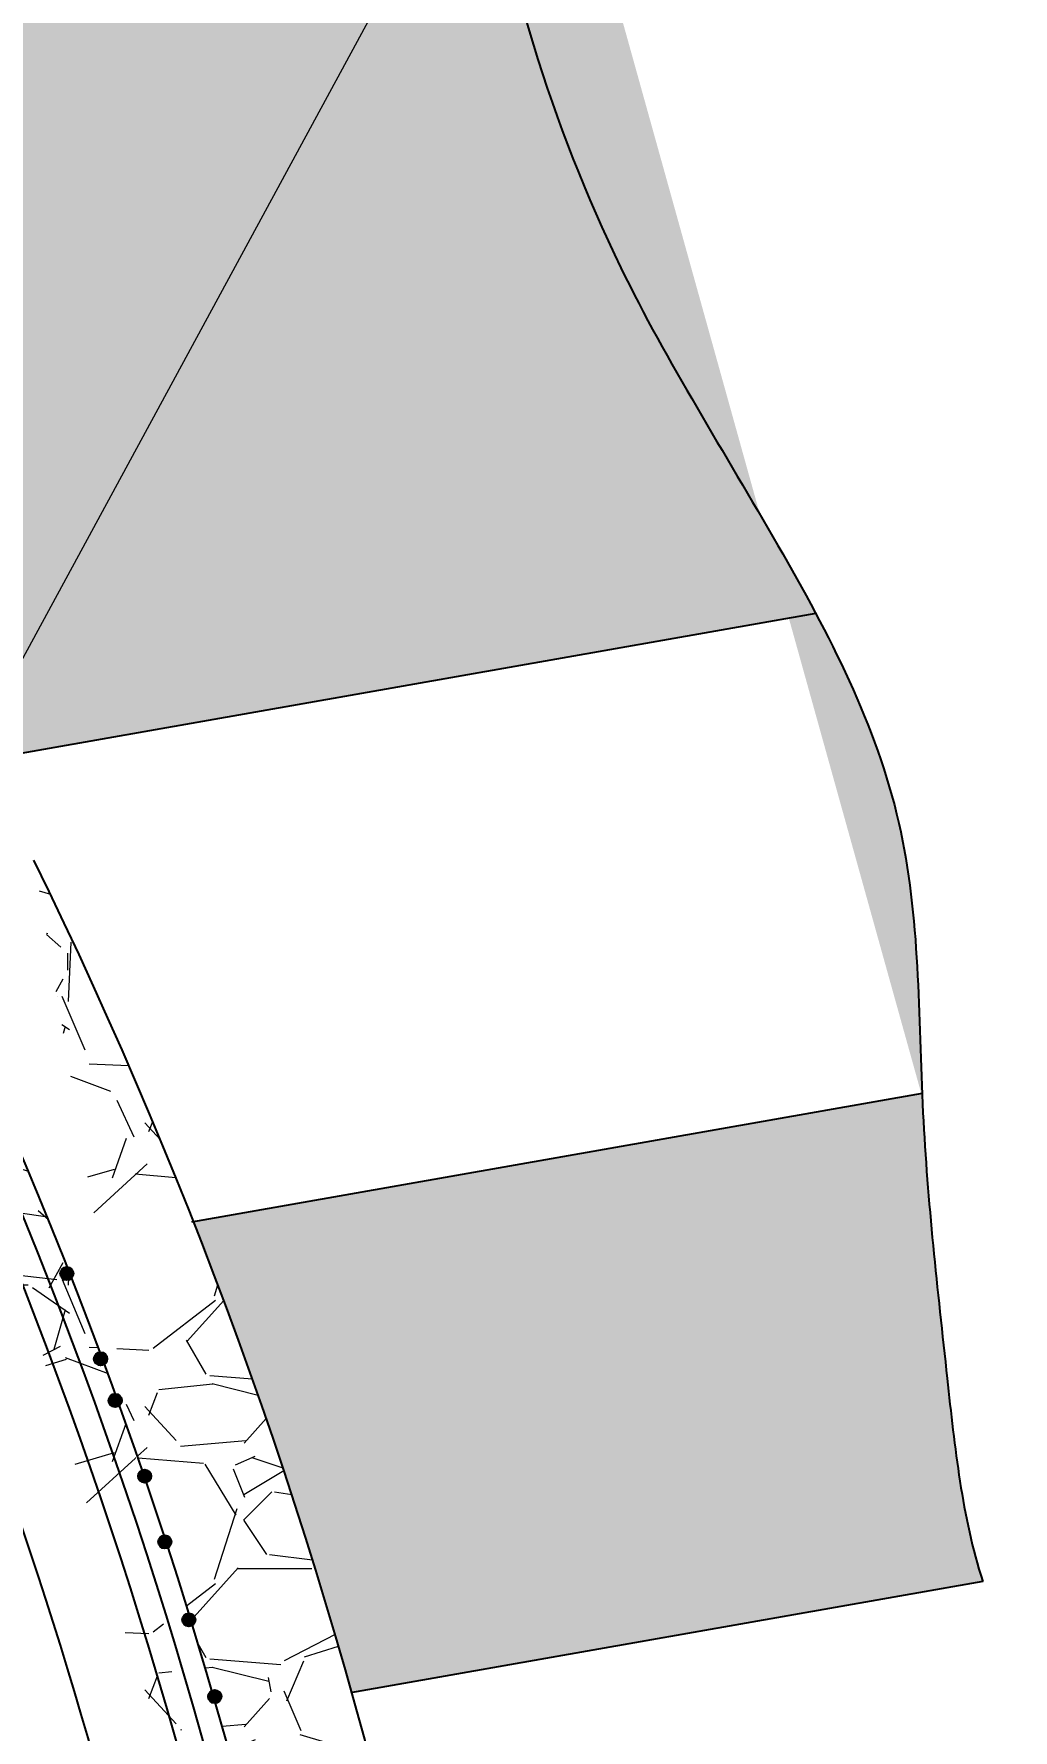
# Model space of a CAD drawing. Header units: millimetres. Extents: x -46762 to 161452, y -66984 to 31524.
# Drawn here: x -36343 to -35247, y -10882 to -8982 of the extents above; entities that cross this region are included whole.
import ezdxf

# ---------------------------------------------------------------- set-up
doc = ezdxf.new("R2010")
doc.units = ezdxf.units.MM
doc.header["$LTSCALE"] = 0.5
doc.styles.get("Standard").update_dxf_attribs({"font": 'TIMES.TTF'})
doc.dimstyles.new('ISO-25', dxfattribs={"dimscale": 50, "dimtxt": 2.5, "dimasz": 2.5, "dimexe": 1.25, "dimexo": 0.625, "dimtad": 1, "dimdec": 0, "dimtxsty": 'Standard', "dimcen": 2.5, "dimadec": 0, "dimazin": 0, "dimtfac": 1, "dimtdec": 0, "dimtmove": 0, "dimatfit": 3, "dimfxl": 1, "dimarcsym": 0})

# ---------------------------------------------------------------- blocks, each defined once
blk = doc.blocks.new('*D9')
at = {"color": 0, "lineweight": -2}
for p, q in [((-38631.44659062807, -8216.323658500613), (-34026.09452414906, -8216.323658500614)), ((-34088.59452414906, -8341.323658500614), (-34088.59452414906, -12186.3236585006)), ((-38631.44659062807, -12311.32365850059), (-34026.09452414906, -12311.3236585006))]:
    blk.add_line(p, q, dxfattribs=at)
at = {"color": 0}
for points in [[(-34109.42785748239, -8341.323658500614), (-34067.76119081572, -8341.323658500614), (-34088.59452414906, -8216.323658500614)], [(-34109.42785748239, -12186.3236585006), (-34067.76119081572, -12186.3236585006), (-34088.59452414906, -12311.3236585006)]]:
    blk.add_solid(points, dxfattribs=at)
at = {"layer": 'Defpoints', "color": 0}
for p in [(-38662.69659062807, -8216.323658500613), (-38662.69659062807, -12311.32365850059), (-34088.59452414906, -12311.3236585006)]:
    blk.add_point(p, dxfattribs=at)
at = {"color": 0, "lineweight": 15, "insert": (-34183.60624008273, -10388.36191940938), "char_height": 125, "attachment_point": 5, "rotation": 90}
blk.add_mtext('4095', dxfattribs=at)

msp = doc.modelspace()

# ---------------------------------------------------------------- hatches: boundary and pattern name
h = msp.add_hatch(color=253)
edge = h.paths.add_edge_path()
edge.add_arc((-41205.17958218213, -12287.7963258753), 5413.740701549355, 30.17566158164368, 34.008901020874305, ccw=False)
edge.add_arc((-41242.69659062812, -12311.32365850054), 5458.000000000042, 27.648046055653083, 30.191209312457715, ccw=False)
edge.add_line((-36407.91960158185, -9778.598749200453), (-35880.02221128013, -8804.747134701158))
edge.add_line((-35880.02221128013, -8804.747134701158), (-35833.0441008345, -8804.747134701158))
edge.add_spline(control_points=[(-35833.0441008345, -8804.747134701161), (-35838.37781138256, -8780.086804731565), (-35863.23193997787, -8656.325490774834), (-35882.55947289227, -8510.215314167848), (-35853.3638850772, -8396.351715753945), (-35848.00560246455, -8378.253479506444)], knot_values=[1.690036786645603, 1.690036786645603, 1.690036786645603, 1.690036786645603, 3.182422762867869, 9.137160286487894, 10.27025498001905, 10.27025498001905, 10.27025498001905, 10.27025498001905], degree=3, periodic=0)
edge.add_line((-35848.00560246455, -8378.253479506442), (-37217.08099725694, -8619.621069120149))
edge.add_arc((-41235.12869425641, -12304.4009140601), 5451.817110013732, 37.3619186027081, 42.52260582488822, ccw=False)
edge.add_arc((-40478.21683398283, -11739.67049861432), 4507.516647571014, 34.89481910706712, 37.495033162738025, ccw=False)
edge.add_arc((-37316.23049035122, -9576.09340255735), 677.1924677259152, 27.846509136852774, 37.79888856231082, ccw=False)
h.paths.add_polyline_path([(-36199.39518966171, -8564.62532894888), (-34313.89591064224, -8564.62532894888), (-34313.89591064224, -8969.020306117829), (-36199.39518966171, -8969.020306117829)], flags=9)
h = msp.add_hatch(color=253)
edge = h.paths.add_edge_path()
edge.add_spline(control_points=[(-35280.5806016196, -10715.22501085473), (-35303.88834058846, -10642.6293511462), (-35322.46238233625, -10464.10062155783), (-35354.83521782646, -10183.3424347703), (-35348.17902395729, -9855.404671869803), (-35509.0299883243, -9545.94079265752), (-35730.35128683984, -9198.981586187534), (-35842.32061418678, -8814.408652136071), (-35882.55947289227, -8510.215314167848), (-35853.3638850772, -8396.351715753945), (-35848.00560246455, -8378.253479506444)], knot_values=[1.690036786645607, 1.690036786645607, 1.690036786645607, 1.690036786645607, 6.304684637487348, 12.27783810333982, 18.78973247183401, 25.57189530657226, 32.71681794429389, 43.49252729111305, 49.44726481473307, 50.58035950826422, 50.58035950826422, 50.58035950826422, 50.58035950826422], degree=3, periodic=0)
edge.add_line((-35349.33869343446, -10168.86428104657), (-36163.99140180716, -10312.5095334399))
edge.add_arc((-41238.51140821342, -12310.84459170533), 5453.814839221254, 15.648513656443015, 21.49441349850929, ccw=False)
edge.add_line((-35986.84482864264, -10839.75844958811), (-35280.5806016196, -10715.22501085474))
h = msp.add_hatch(color=253)
edge = h.paths.add_edge_path()
edge.add_arc((-41242.6965906273, -12311.32365850211), 5458.000000000041, 27.44813674879839, 27.648046055671728, ccw=False)
edge.add_line((-36399.11217921088, -9795.48303368417), (-35467.5033074698, -9631.215254128843))
edge.add_spline(control_points=[(-35467.50330746979, -9631.215254128845), (-35481.09127812526, -9605.562938215302), (-35554.37483042083, -9474.854952583184), (-35716.9804595889, -9219.942657914242), (-35799.86598165376, -8958.145666435477), (-35833.0441008345, -8804.747134701161)], knot_values=[10.27025498001905, 10.27025498001905, 10.27025498001905, 10.27025498001905, 11.99124955875854, 19.13617219648018, 28.41949556707706, 28.41949556707706, 28.41949556707706, 28.41949556707706], degree=3, periodic=0)
edge.add_line((-35833.0441008345, -8804.74713470116), (-35880.02221128012, -8804.747134701158))
edge.add_line((-35880.02221128012, -8804.747134701158), (-36407.91960158185, -9778.598749200453))
at = {"lineweight": 9}
h = msp.add_hatch(dxfattribs=at)
h.set_pattern_fill('GRAVEL', color=256, scale=12.5, style=0)
h.set_pattern_definition([(228.0128, (-97673.25584044286, -17195.62959779655), (-2540.002158237001, -2857.503511189072), [42.715125, -4228.8125]), (184.9697, (-97701.83084044285, -17227.37959779655), (3810.006163272391, 317.4977594234323), [73.300625, -7256.75]), (132.5104, (-97774.85584044286, -17233.72959779655), (3174.997689791462, -3492.503411557551), [51.68525, -5116.8375]), (267.2737, (-97898.68084044284, -17313.10459779655), (317.4986213535216, 6349.997956670803), [66.750625, -6608.3]), (292.8337, (-97901.85584044286, -17379.77959779655), (-1587.504506937738, 3810.002166256389), [65.45425000000002, -6479.975000000001]), (357.2737, (-97876.45584044285, -17440.10459779655), (-6349.997956670803, 317.4986213535219), [66.750625, -6608.3]), (37.6942, (-97809.78084044284, -17443.27959779655), (-4127.502607654991, -3174.997169623111), [88.27424999999998, -8739.1375]), (72.2553, (-97739.93084044284, -17389.30459779655), (2222.504445683399, 6985.002025754549), [83.34000000000002, -8250.6625]), (121.4296, (-97714.53084044285, -17309.92959779654), (-2540.00065440806, 4127.495144996587), [66.976625, -6630.687500000001]), (175.2364, (-97749.45584044285, -17252.77959779655), (3492.497256631807, -317.4970203401444), [76.4641249999998, -3746.737499999988]), (222.3974, (-97825.65584044284, -17246.42959779654), (-3810.000114654964, -3492.495456329621), [98.88475000000001, -9789.600000000002]), (138.8141, (-97584.35584044285, -17316.27959779655), (-2222.498584278092, 1904.997069640501), [33.750625, -3341.325]), (171.4692, (-97609.75584044286, -17294.05459779654), (4127.493699448925, -635.0016000057124), [64.21024999999979, -6356.824999999987]), (225, (-97673.25584044286, -17284.52959779655), (-6.661338147750939e-14, -317.4997835875247), [44.901125, -404.11125]), (203.1986, (-97695.48084044283, -17246.42959779654), (1587.505353198854, 635.0027842882831), [24.180125, -2393.825]), (291.8014, (-97717.70584044285, -17255.95459779655), (-317.5002227368137, 952.5006135914831), [34.19575, -1675.6]), (30.9638, (-97705.00584044284, -17287.70459779655), (952.4989943510283, 635.0004948325691), [55.53999999999981, -1795.787499999994]), (161.5651, (-97657.38084044284, -17259.12959779655), (635.0002897726226, -317.4995278081346), [40.160875, -963.8625]), (16.38950000000001, (-97901.85584044286, -17255.95459779655), (3175.001751746169, 952.4980187459755), [56.261, -5569.849999999999]), (70.3462, (-97847.88084044284, -17240.07959779655), (-1269.996461084563, -3492.495061068125), [47.19987500000001, -4672.775]), (293.1986, (-97657.38084044284, -17195.62959779655), (-635.002784288283, 1587.505353198854), [48.36, -2369.65]), (343.6105, (-97638.33084044285, -17240.07959779655), (-3175.001751746168, 952.4980187459764), [56.26099999999982, -5569.849999999988]), (339.444, (-97901.85584044286, -17452.80459779655), (-1587.501970531989, 634.9992295062673), [54.25437499999999, -2658.4625]), (294.7751, (-97851.05584044286, -17471.85459779655), (-1587.496300453355, 3492.498378269584), [45.4589999999999, -4500.449999999988]), (66.80140000000002, (-97654.20584044284, -17513.12959779655), (635.0027842882835, 1587.505353198854), [48.36, -2369.65]), (17.35400000000001, (-97635.15584044284, -17468.67959779655), (-4127.500222732495, -1269.998084450704), [53.22287499999998, -5269.049999999998]), (69.444, (-97809.78084044284, -17513.12959779655), (-634.9992295062681, -1587.501970531988), [27.12725, -2685.6]), (101.3098999999999, (-97673.25584044286, -17513.12959779655), (-317.4984328609186, 1269.995932612828), [16.18937499999996, -1602.749999999995]), (165.9638, (-97676.43084044284, -17497.25459779655), (952.5006693371466, -317.4994505154552), [65.45424999999999, -1243.63125]), (186.0090000000001, (-97739.93084044284, -17481.37959779655), (3174.995318053494, 317.4992585684823), [60.65837500000001, -6005.175000000001]), (303.6901, (-97705.00584044284, -17316.27959779655), (-317.5001089134041, 634.9993874039799), [45.79050000000001, -1098.9725]), (353.1572, (-97679.60584044285, -17354.37959779655), (5397.502232080428, -635.0028439568549), [79.94462499999997, -7914.499999999998]), (60.94540000000001, (-97600.23084044285, -17363.90459779655), (-1269.997045728636, -2222.494701354266), [32.6885, -3236.175]), (90, (-97584.35584044285, -17335.32959779655), (-317.5, 317.5), [19.05, -298.45]), (120.2564, (-97746.28084044287, -17471.85459779655), (1269.997308354514, -2222.498879059695), [44.108375, -4366.7375]), (48.01279999999999, (-97768.50584044284, -17433.75459779655), (2540.002158237001, 2857.503511189072), [85.430375, -4186.1]), (0, (-97711.35584044285, -17370.25459779655), (317.5, 317.5), [82.55, -234.95]), (325.3048, (-97628.80584044284, -17370.25459779655), (-3174.994498869211, 2222.500211310596), [50.20124999999999, -4969.9125]), (254.0546, (-97587.53084044285, -17398.82959779655), (-317.5008099626843, -1270.003025400453), [46.22862500000001, -2265.212500000001]), (207.646, (-97600.23084044285, -17443.27959779655), (-6032.49788112784, -3175.001996840424), [75.268125, -7451.5625]), (175.4261, (-97666.90584044284, -17478.20459779655), (-4127.500950593439, 317.4984639024328), [79.6286249999998, -7883.224999999977]), (175.4261, (-97666.90584044284, -17478.20459779655), (-4127.500950593439, 317.4984639024328), [79.6286249999998, -7883.224999999977])])
edge = h.paths.add_edge_path()
edge.add_arc((-41238.51140821341, -12310.84459170534), 5453.814839221249, 359.9948247617324, 386.1450450137286)
edge.add_arc((-41238.51140821341, -12310.84459170534), 5303.814839221249, 359.9948247617324, 386.1450450137286)
h = msp.add_hatch(color=256)
h.paths.add_polyline_path([(-36305.90247304556, -10363.0799885308, 0.0001468720347857163), (-36305.90875595501, -10366.1983691767, -0.4075683121169166), (-36301.18610681097, -10371.02965839553, -0.2818111886752684), (-36303.82124171537, -10375.33370850821), (-36300.20806039893, -10375.33370850821, 0.1768496511547933), (-36298.45488534408, -10370.5320504531, 0.4140376673082951)])
h.paths.add_polyline_path([(-36305.90875595501, -10366.1983691767, -0.0001468720347857169), (-36305.90247304556, -10363.0799885308, 0.4143894793180001), (-36313.35901187664, -10370.5320504531, 0.1768496511547933), (-36311.60583682178, -10375.33370850821), (-36308.21604950634, -10375.33370850821, -0.2818111886752684), (-36310.85118441074, -10371.02965839553, -0.4208901854230835)])
h.paths.add_polyline_path([(-36300.20806039893, -10375.33370850821), (-36303.82124171537, -10375.33370850821, -0.2405059389793157), (-36308.21604950634, -10375.33370850821), (-36311.60583682178, -10375.33370850821, 0.4650740833706085)])
h = msp.add_hatch(color=256)
edge = h.paths.add_edge_path()
edge.add_arc((-36306.01864561086, -10371.02965839553), 4.832538799884284, 0, 360)
edge = h.paths.add_edge_path(flags=16)
edge.add_arc((-36306.01864561086, -10371.02965839553), 2.588054287070918, 0, 360)
h = msp.add_hatch(color=256)
h.paths.add_polyline_path([(-36310.72619570547, -10369.93768616182, -0.00032442072729859), (-36308.47469850408, -10370.2136748304, -0.8203955301075307), (-36303.43741177382, -10370.84189026364, -0.0003244207272990215), (-36301.18709407936, -10371.12733669824, 0.005053543832042459), (-36301.18610681097, -10371.02965839553, 0.89206796145849)])
h.paths.add_polyline_path([(-36301.18709407936, -10371.12733669824, 0.0003244207272989703), (-36303.43741177382, -10370.84189026364, -0.01815590774407738), (-36303.43059132379, -10371.02965839553, -1), (-36308.60669989794, -10371.02965839553, -0.0803624715725062), (-36308.47469850408, -10370.2136748304, 0.0003244207272985405), (-36310.72619570547, -10369.93768616182, 0.05704448293656798), (-36310.85118441074, -10371.02965839553, 0.989943732125018)])
h = msp.add_hatch(color=256)
edge = h.paths.add_edge_path()
edge.add_arc((-36305.90694861035, -10370.5320504531), 4.832538799884284, 0, 360)
edge = h.paths.add_edge_path(flags=16)
edge.add_arc((-36305.90694861035, -10370.5320504531), 2.588054287070918, 0, 360)
h = msp.add_hatch(color=256)
h.paths.add_polyline_path([(-36310.61449870496, -10369.44007821939, -0.00032442072729859), (-36308.36300150357, -10369.71606688797, -0.8203955301075307), (-36303.32571477332, -10370.34428232121, -0.0003244207272990215), (-36301.07539707885, -10370.62972875581, 0.005053543832042459), (-36301.07440981048, -10370.5320504531, 0.89206796145849)])
h.paths.add_polyline_path([(-36301.07539707885, -10370.62972875581, 0.0003244207272989703), (-36303.32571477332, -10370.34428232121, -0.01815590774407738), (-36303.3188943233, -10370.5320504531, -1), (-36308.49500289743, -10370.5320504531, -0.0803624715725062), (-36308.36300150357, -10369.71606688797, 0.0003244207272985405), (-36310.61449870496, -10369.44007821939, 0.05704448293656798), (-36310.73948741025, -10370.5320504531, 0.989943732125018)])
for points in [[(-36308.60669989789, -10371.02965839553, 0.4142135623730951), (-36306.01864561086, -10373.6177126826), (-36306.01864561086, -10371.02965839553), (-36303.43059132375, -10371.02965839553, 1)], [(-36308.49500289738, -10370.5320504531, 0.4142135623730951), (-36305.90694861035, -10373.12010474017), (-36305.90694861035, -10370.5320504531), (-36303.31889432324, -10370.5320504531, 1)], [(-36308.49500289747, -10370.5320504531, 0.4142135623730951), (-36305.90694861035, -10373.12010474017), (-36305.90694861035, -10370.5320504531), (-36303.31889432334, -10370.5320504531, 1)], [(-36306.49327948774, -10368.26644218104, 0.4142135623730951), (-36303.90522520072, -10370.85449646812), (-36303.90522520072, -10368.26644218104), (-36301.31717091361, -10368.26644218104, 1)], [(-36303.43059132375, -10371.02965839553), (-36306.01864561086, -10371.02965839553), (-36306.01864561086, -10373.6177126826, 0.4142135623730951)], [(-36303.31889432324, -10370.5320504531), (-36305.90694861035, -10370.5320504531), (-36305.90694861035, -10373.12010474017, 0.4142135623730951)], [(-36303.31889432334, -10370.5320504531), (-36305.90694861035, -10370.5320504531), (-36305.90694861035, -10373.12010474017, 0.4142135623730951)], [(-36301.31717091361, -10368.26644218104), (-36303.90522520072, -10368.26644218104), (-36303.90522520072, -10370.85449646812, 0.4142135623730951)], [(-36270.76250589508, -10466.40840898159, 0.4142135623730951), (-36268.17445160805, -10468.99646326867), (-36268.17445160805, -10466.40840898159), (-36265.58639732093, -10466.40840898159, 1)], [(-36270.65080889467, -10465.91080103916, 0.4142135623730951), (-36268.06275460756, -10468.49885532624), (-36268.06275460756, -10465.91080103916), (-36265.47470032053, -10465.91080103916, 1)], [(-36270.65080889458, -10468.49885532624, 0.4142135623730951), (-36268.06275460756, -10471.08690961331), (-36268.06275460756, -10468.49885532624), (-36265.47470032044, -10468.49885532624, 1)], [(-36268.62772706525, -10466.25635970005, 0.4142135623730951), (-36266.03967277822, -10468.84441398712), (-36266.03967277822, -10466.25635970005), (-36263.4516184911, -10466.25635970005, 1)], [(-36265.58639732093, -10466.40840898159), (-36268.17445160805, -10466.40840898159), (-36268.17445160805, -10468.99646326867, 0.4142135623730951)], [(-36265.47470032053, -10465.91080103916), (-36268.06275460756, -10465.91080103916), (-36268.06275460756, -10468.49885532624, 0.4142135623730951)], [(-36263.4516184911, -10466.25635970005), (-36266.03967277822, -10466.25635970005), (-36266.03967277822, -10468.84441398712, 0.4142135623730951)], [(-36265.47470032044, -10468.49885532624), (-36268.06275460756, -10468.49885532624), (-36268.06275460756, -10471.08690961331, 0.4142135623730951)], [(-36254.39064001919, -10513.05443240291, 0.4142135623730951), (-36251.80258573218, -10515.64248668998), (-36251.80258573218, -10513.05443240291), (-36249.21453144506, -10513.05443240291, 1)], [(-36254.2789430187, -10512.55682446048, 0.4142135623730951), (-36251.69088873167, -10515.14487874755), (-36251.69088873167, -10512.55682446048), (-36249.10283444455, -10512.55682446048, 1)], [(-36254.27894301878, -10512.55682446048, 0.4142135623730951), (-36251.69088873167, -10515.14487874755), (-36251.69088873167, -10512.55682446048), (-36249.10283444465, -10512.55682446048, 1)], [(-36252.24650378339, -10510.32463464916, 0.4142135623730951), (-36249.65844949627, -10512.91268893623), (-36249.65844949627, -10510.32463464916), (-36247.07039520924, -10510.32463464916, 1)], [(-36249.21453144506, -10513.05443240291), (-36251.80258573218, -10513.05443240291), (-36251.80258573218, -10515.64248668998, 0.4142135623730951)], [(-36249.10283444455, -10512.55682446048), (-36251.69088873167, -10512.55682446048), (-36251.69088873167, -10515.14487874755, 0.4142135623730951)], [(-36249.10283444465, -10512.55682446048), (-36251.69088873167, -10512.55682446048), (-36251.69088873167, -10515.14487874755, 0.4142135623730951)], [(-36247.07039520924, -10510.32463464916), (-36249.65844949627, -10510.32463464916), (-36249.65844949627, -10512.91268893623, 0.4142135623730951)], [(-36221.45914226481, -10597.94159091293, 0.4142135623730951), (-36218.87108797778, -10600.52964519999), (-36218.87108797778, -10597.94159091293), (-36216.28303369066, -10597.94159091293, 1)], [(-36221.3474452643, -10597.4439829705, 0.4142135623730951), (-36218.75939097727, -10600.03203725757), (-36218.75939097727, -10597.4439829705), (-36216.17133669015, -10597.4439829705, 1)], [(-36221.34744526439, -10597.4439829705, 0.4142135623730951), (-36218.75939097727, -10600.03203725757), (-36218.75939097727, -10597.4439829705), (-36216.17133669025, -10597.4439829705, 1)], [(-36221.2357482638, -10596.94637502807, 0.4142135623730951), (-36218.64769397677, -10599.53442931514), (-36218.64769397677, -10596.94637502807), (-36216.05963968966, -10596.94637502807, 1)], [(-36216.28303369066, -10597.94159091293), (-36218.87108797778, -10597.94159091293), (-36218.87108797778, -10600.52964519999, 0.4142135623730951)], [(-36216.17133669015, -10597.4439829705), (-36218.75939097727, -10597.4439829705), (-36218.75939097727, -10600.03203725757, 0.4142135623730951)], [(-36216.17133669025, -10597.4439829705), (-36218.75939097727, -10597.4439829705), (-36218.75939097727, -10600.03203725757, 0.4142135623730951)], [(-36216.05963968966, -10596.94637502807), (-36218.64769397677, -10596.94637502807), (-36218.64769397677, -10599.53442931514, 0.4142135623730951)], [(-36198.85077828722, -10671.55399686728, 0.4142135623730951), (-36196.26272400019, -10674.14205115435), (-36196.26272400019, -10671.55399686728), (-36193.67466971307, -10671.55399686728, 1)], [(-36198.73908128671, -10671.05638892485, 0.4142135623730951), (-36196.15102699969, -10673.64444321192), (-36196.15102699969, -10671.05638892485), (-36193.56297271258, -10671.05638892485, 1)], [(-36198.73908128681, -10671.05638892485, 0.4142135623730951), (-36196.15102699969, -10673.64444321192), (-36196.15102699969, -10671.05638892485), (-36193.56297271267, -10671.05638892485, 1)], [(-36196.67411130002, -10668.8609147821, 0.4142135623730951), (-36194.08605701299, -10671.44896906916), (-36194.08605701299, -10668.8609147821), (-36191.49800272587, -10668.8609147821, 1)], [(-36193.67466971307, -10671.55399686728), (-36196.26272400019, -10671.55399686728), (-36196.26272400019, -10674.14205115435, 0.4142135623730951)], [(-36193.56297271258, -10671.05638892485), (-36196.15102699969, -10671.05638892485), (-36196.15102699969, -10673.64444321192, 0.4142135623730951)], [(-36193.56297271267, -10671.05638892485), (-36196.15102699969, -10671.05638892485), (-36196.15102699969, -10673.64444321192, 0.4142135623730951)], [(-36191.49800272587, -10668.8609147821), (-36194.08605701299, -10668.8609147821), (-36194.08605701299, -10671.44896906916, 0.4142135623730951)], [(-36172.02210978963, -10758.85819070248, 0.4142135623730951), (-36169.4340555026, -10761.44624498955), (-36169.4340555026, -10758.85819070248), (-36166.84600121548, -10758.85819070248, 1)], [(-36171.91041278913, -10758.36058276005, 0.4142135623730951), (-36169.3223585021, -10760.94863704712), (-36169.3223585021, -10758.36058276005), (-36166.73430421499, -10758.36058276005, 1)], [(-36171.91041278922, -10758.36058276005, 0.4142135623730951), (-36169.3223585021, -10760.94863704712), (-36169.3223585021, -10758.36058276005), (-36166.73430421508, -10758.36058276005, 1)], [(-36169.82765993077, -10756.18578556244, 0.4142135623730951), (-36167.23960564366, -10758.77383984951), (-36167.23960564366, -10756.18578556244), (-36164.65155135663, -10756.18578556244, 1)], [(-36166.84600121548, -10758.85819070248), (-36169.4340555026, -10758.85819070248), (-36169.4340555026, -10761.44624498955, 0.4142135623730951)], [(-36166.73430421499, -10758.36058276005), (-36169.3223585021, -10758.36058276005), (-36169.3223585021, -10760.94863704712, 0.4142135623730951)], [(-36166.73430421508, -10758.36058276005), (-36169.3223585021, -10758.36058276005), (-36169.3223585021, -10760.94863704712, 0.4142135623730951)], [(-36164.65155135663, -10756.18578556244), (-36167.23960564366, -10756.18578556244), (-36167.23960564366, -10758.77383984951, 0.4142135623730951)], [(-36144.15997844235, -10844.87668474033, 0.4142135623730951), (-36141.57192415532, -10847.4647390274), (-36141.57192415532, -10844.87668474033), (-36138.9838698682, -10844.87668474033, 1)], [(-36143.61583993111, -10841.82740682642, 0.4142135623730951), (-36141.02778564408, -10844.41546111349), (-36141.02778564408, -10841.82740682642), (-36138.43973135696, -10841.82740682642, 1)], [(-36143.03319830401, -10844.81818922385, 0.4142135623730951), (-36140.44514401698, -10847.40624351092), (-36140.44514401698, -10844.81818922385), (-36137.85708972986, -10844.81818922385, 1)], [(-36142.9215013036, -10844.32058128142, 0.4142135623730951), (-36140.33344701648, -10846.90863556849), (-36140.33344701648, -10844.32058128142), (-36137.74539272946, -10844.32058128142, 1)], [(-36138.9838698682, -10844.87668474033), (-36141.57192415532, -10844.87668474033), (-36141.57192415532, -10847.4647390274, 0.4142135623730951)], [(-36138.43973135696, -10841.82740682642), (-36141.02778564408, -10841.82740682642), (-36141.02778564408, -10844.41546111349, 0.4142135623730951)], [(-36137.85708972986, -10844.81818922385), (-36140.44514401698, -10844.81818922385), (-36140.44514401698, -10847.40624351092, 0.4142135623730951)], [(-36137.74539272946, -10844.32058128142), (-36140.33344701648, -10844.32058128142), (-36140.33344701648, -10846.90863556849, 0.4142135623730951)]]:
    msp.add_hatch(color=256).paths.add_polyline_path(points)
h = msp.add_hatch(color=256)
h.paths.add_polyline_path([(-36268.05827904274, -10458.45873911686, 0.0001468720347857163), (-36268.06456195221, -10461.57711976277, -0.4075683121169166), (-36263.34191280817, -10466.40840898159, -0.2818111886752684), (-36265.97704771257, -10470.71245909427), (-36262.36386639613, -10470.71245909427, 0.1768496511547933), (-36260.61069134128, -10465.91080103916, 0.4140376673082951)])
h.paths.add_polyline_path([(-36268.06456195221, -10461.57711976277, -0.0001468720347857169), (-36268.05827904274, -10458.45873911686, 0.4143894793180001), (-36275.51481787383, -10465.91080103916, 0.1768496511547933), (-36273.76164281898, -10470.71245909427), (-36270.37185550354, -10470.71245909427, -0.2818111886752684), (-36273.00699040794, -10466.40840898159, -0.4208901854230835)])
h.paths.add_polyline_path([(-36262.36386639613, -10470.71245909427), (-36265.97704771257, -10470.71245909427, -0.2405059389793157), (-36270.37185550354, -10470.71245909427), (-36273.76164281898, -10470.71245909427, 0.4650740833706085)])
h = msp.add_hatch(color=256)
edge = h.paths.add_edge_path()
edge.add_arc((-36268.17445160805, -10466.4084089816), 4.832538799884284, 0, 360)
edge = h.paths.add_edge_path(flags=16)
edge.add_arc((-36268.17445160805, -10466.4084089816), 2.588054287070918, 0, 360)
h = msp.add_hatch(color=256)
h.paths.add_polyline_path([(-36272.88200170266, -10465.31643674788, -0.00032442072729859), (-36270.63050450127, -10465.59242541647, -0.8203955301075307), (-36265.59321777102, -10466.22064084971, -0.0003244207272990215), (-36263.34290007655, -10466.5060872843, 0.005053543832042459), (-36263.34191280817, -10466.40840898159, 0.89206796145849)])
h.paths.add_polyline_path([(-36263.34290007655, -10466.5060872843, 0.0003244207272989703), (-36265.59321777102, -10466.22064084971, -0.01815590774407738), (-36265.58639732099, -10466.40840898159, -1), (-36270.76250589512, -10466.40840898159, -0.0803624715725062), (-36270.63050450127, -10465.59242541646, 0.0003244207272985405), (-36272.88200170266, -10465.31643674788, 0.05704448293656798), (-36273.00699040794, -10466.40840898159, 0.989943732125018)])
h = msp.add_hatch(color=256)
edge = h.paths.add_edge_path()
edge.add_arc((-36268.06275460756, -10468.49885532624), 4.832538799884284, 0, 360)
edge = h.paths.add_edge_path(flags=16)
edge.add_arc((-36268.06275460756, -10468.49885532624), 2.588054287070918, 0, 360)
h = msp.add_hatch(color=256)
h.paths.add_polyline_path([(-36272.77030470216, -10467.40688309252, -0.00032442072729859), (-36270.51880750078, -10467.6828717611, -0.8203955301075307), (-36265.48152077053, -10468.31108719434, -0.0003244207272990215), (-36263.23120307605, -10468.59653362895, 0.005053543832042459), (-36263.23021580768, -10468.49885532624, 0.89206796145849)])
h.paths.add_polyline_path([(-36263.23120307605, -10468.59653362895, 0.0003244207272989703), (-36265.48152077053, -10468.31108719435, -0.01815590774407738), (-36265.47470032048, -10468.49885532624, -1), (-36270.65080889463, -10468.49885532624, -0.0803624715725062), (-36270.51880750078, -10467.6828717611, 0.0003244207272985405), (-36272.77030470216, -10467.40688309252, 0.05704448293656798), (-36272.89529340743, -10468.49885532624, 0.989943732125018)])
h = msp.add_hatch(color=256)
h.paths.add_polyline_path([(-36251.68641316686, -10505.10476253818, 0.0001468720347857163), (-36251.69269607632, -10508.22314318408, -0.4075683121169166), (-36246.97004693229, -10513.05443240291, -0.2818111886752684), (-36249.60518183668, -10517.35848251559), (-36245.99200052024, -10517.35848251559, 0.1768496511547933), (-36244.23882546539, -10512.55682446048, 0.4140376673082951)])
h.paths.add_polyline_path([(-36251.69269607632, -10508.22314318408, -0.0001468720347857169), (-36251.68641316686, -10505.10476253818, 0.4143894793180001), (-36259.14295199794, -10512.55682446048, 0.1768496511547933), (-36257.38977694309, -10517.35848251559), (-36253.99998962766, -10517.35848251559, -0.2818111886752684), (-36256.63512453205, -10513.05443240291, -0.4208901854230835)])
h.paths.add_polyline_path([(-36245.99200052024, -10517.35848251559), (-36249.60518183668, -10517.35848251559, -0.2405059389793157), (-36253.99998962766, -10517.35848251559), (-36257.38977694309, -10517.35848251559, 0.4650740833706085)])
h = msp.add_hatch(color=256)
edge = h.paths.add_edge_path()
edge.add_arc((-36251.80258573217, -10513.05443240291), 4.832538799884284, 0, 360)
edge = h.paths.add_edge_path(flags=16)
edge.add_arc((-36251.80258573217, -10513.05443240291), 2.588054287070918, 0, 360)
h = msp.add_hatch(color=256)
h.paths.add_polyline_path([(-36256.51013582677, -10511.9624601692, -0.00032442072729859), (-36254.25863862538, -10512.23844883778, -0.8203955301075307), (-36249.22135189513, -10512.86666427102, -0.0003244207272990215), (-36246.97103420067, -10513.15211070562, 0.005053543832042459), (-36246.97004693229, -10513.05443240291, 0.89206796145849)])
h.paths.add_polyline_path([(-36246.97103420067, -10513.15211070562, 0.0003244207272989703), (-36249.22135189513, -10512.86666427102, -0.01815590774407738), (-36249.2145314451, -10513.05443240291, -1), (-36254.39064001924, -10513.05443240291, -0.0803624715725062), (-36254.25863862538, -10512.23844883778, 0.0003244207272985405), (-36256.51013582677, -10511.9624601692, 0.05704448293656798), (-36256.63512453205, -10513.05443240291, 0.989943732125018)])
h = msp.add_hatch(color=256)
edge = h.paths.add_edge_path()
edge.add_arc((-36251.69088873167, -10512.55682446048), 4.832538799884284, 0, 360)
edge = h.paths.add_edge_path(flags=16)
edge.add_arc((-36251.69088873167, -10512.55682446048), 2.588054287070918, 0, 360)
h = msp.add_hatch(color=256)
h.paths.add_polyline_path([(-36256.39843882628, -10511.46485222677, -0.00032442072729859), (-36254.14694162489, -10511.74084089535, -0.8203955301075307), (-36249.10965489464, -10512.36905632859, -0.0003244207272990215), (-36246.85933720016, -10512.65450276319, 0.005053543832042459), (-36246.85834993179, -10512.55682446048, 0.89206796145849)])
h.paths.add_polyline_path([(-36246.85933720016, -10512.65450276319, 0.0003244207272989703), (-36249.10965489464, -10512.36905632859, -0.01815590774407738), (-36249.10283444459, -10512.55682446048, -1), (-36254.27894301874, -10512.55682446048, -0.0803624715725062), (-36254.14694162489, -10511.74084089535, 0.0003244207272985405), (-36256.39843882628, -10511.46485222677, 0.05704448293656798), (-36256.52342753156, -10512.55682446048, 0.989943732125018)])
h = msp.add_hatch(color=256)
h.paths.add_polyline_path([(-36218.75491541247, -10589.99192104819, 0.0001468720347857163), (-36218.76119832192, -10593.1103016941, -0.4075683121169166), (-36214.03854917789, -10597.94159091293, -0.2818111886752684), (-36216.67368408229, -10602.24564102561), (-36213.06050276585, -10602.24564102561, 0.1768496511547933), (-36211.30732771099, -10597.4439829705, 0.4140376673082951)])
h.paths.add_polyline_path([(-36218.76119832192, -10593.1103016941, -0.0001468720347857169), (-36218.75491541247, -10589.99192104819, 0.4143894793180001), (-36226.21145424356, -10597.4439829705, 0.1768496511547933), (-36224.45827918869, -10602.24564102561), (-36221.06849187326, -10602.24564102561, -0.2818111886752684), (-36223.70362677766, -10597.94159091293, -0.4208901854230835)])
h.paths.add_polyline_path([(-36213.06050276585, -10602.24564102561), (-36216.67368408229, -10602.24564102561, -0.2405059389793157), (-36221.06849187326, -10602.24564102561), (-36224.45827918869, -10602.24564102561, 0.4650740833706085)])
h = msp.add_hatch(color=256)
edge = h.paths.add_edge_path()
edge.add_arc((-36218.87108797777, -10597.94159091293), 4.832538799884284, 0, 360)
edge = h.paths.add_edge_path(flags=16)
edge.add_arc((-36218.87108797777, -10597.94159091293), 2.588054287070918, 0, 360)
h = msp.add_hatch(color=256)
h.paths.add_polyline_path([(-36223.57863807239, -10596.84961867921, -0.00032442072729859), (-36221.327140871, -10597.1256073478, -0.8203955301075307), (-36216.28985414073, -10597.75382278104, -0.0003244207272990215), (-36214.03953644627, -10598.03926921564, 0.005053543832042459), (-36214.03854917789, -10597.94159091293, 0.89206796145849)])
h.paths.add_polyline_path([(-36214.03953644627, -10598.03926921564, 0.0003244207272989703), (-36216.28985414073, -10597.75382278104, -0.01815590774407738), (-36216.28303369071, -10597.94159091293, -1), (-36221.45914226485, -10597.94159091293, -0.0803624715725062), (-36221.327140871, -10597.12560734779, 0.0003244207272985405), (-36223.57863807239, -10596.84961867921, 0.05704448293656798), (-36223.70362677766, -10597.94159091293, 0.989943732125018)])
h = msp.add_hatch(color=256)
edge = h.paths.add_edge_path()
edge.add_arc((-36218.75939097727, -10597.4439829705), 4.832538799884284, 0, 360)
edge = h.paths.add_edge_path(flags=16)
edge.add_arc((-36218.75939097727, -10597.4439829705), 2.588054287070918, 0, 360)
h = msp.add_hatch(color=256)
h.paths.add_polyline_path([(-36223.46694107188, -10596.35201073679, -0.00032442072729859), (-36221.21544387049, -10596.62799940537, -0.8203955301075307), (-36216.17815714024, -10597.25621483861, -0.0003244207272990215), (-36213.92783944577, -10597.54166127321, 0.005053543832042459), (-36213.92685217739, -10597.4439829705, 0.89206796145849)])
h.paths.add_polyline_path([(-36213.92783944577, -10597.54166127321, 0.0003244207272989703), (-36216.17815714024, -10597.25621483861, -0.01815590774407738), (-36216.17133669021, -10597.4439829705, -1), (-36221.34744526434, -10597.4439829705, -0.0803624715725062), (-36221.21544387049, -10596.62799940536, 0.0003244207272985405), (-36223.46694107188, -10596.35201073679, 0.05704448293656798), (-36223.59192977716, -10597.4439829705, 0.989943732125018)])
h = msp.add_hatch(color=256)
h.paths.add_polyline_path([(-36196.14655143488, -10663.60432700254, 0.0001468720347857163), (-36196.15283434434, -10666.72270764845, -0.4075683121169166), (-36191.43018520031, -10671.55399686728, -0.2818111886752684), (-36194.06532010471, -10675.85804697996), (-36190.45213878827, -10675.85804697996, 0.1768496511547933), (-36188.6989637334, -10671.05638892485, 0.4140376673082951)])
h.paths.add_polyline_path([(-36196.15283434434, -10666.72270764845, -0.0001468720347857169), (-36196.14655143488, -10663.60432700254, 0.4143894793180001), (-36203.60309026597, -10671.05638892485, 0.1768496511547933), (-36201.84991521112, -10675.85804697996), (-36198.46012789567, -10675.85804697996, -0.2818111886752684), (-36201.09526280007, -10671.55399686728, -0.4208901854230835)])
h.paths.add_polyline_path([(-36190.45213878827, -10675.85804697996), (-36194.06532010471, -10675.85804697996, -0.2405059389793157), (-36198.46012789567, -10675.85804697996), (-36201.84991521112, -10675.85804697996, 0.4650740833706085)])
h = msp.add_hatch(color=256)
edge = h.paths.add_edge_path()
edge.add_arc((-36196.26272400018, -10671.55399686728), 4.832538799884284, 0, 360)
edge = h.paths.add_edge_path(flags=16)
edge.add_arc((-36196.26272400018, -10671.55399686728), 2.588054287070918, 0, 360)
h = msp.add_hatch(color=256)
h.paths.add_polyline_path([(-36200.9702740948, -10670.46202463356, -0.00032442072729859), (-36198.71877689341, -10670.73801330215, -0.8203955301075307), (-36193.68149016314, -10671.36622873539, -0.0003244207272990215), (-36191.43117246868, -10671.65167516999, 0.005053543832042459), (-36191.43018520031, -10671.55399686728, 0.89206796145849)])
h.paths.add_polyline_path([(-36191.43117246868, -10671.65167516999, 0.0003244207272989703), (-36193.68149016314, -10671.36622873539, -0.01815590774407738), (-36193.67466971312, -10671.55399686728, -1), (-36198.85077828726, -10671.55399686728, -0.0803624715725062), (-36198.71877689341, -10670.73801330214, 0.0003244207272985405), (-36200.9702740948, -10670.46202463356, 0.05704448293656798), (-36201.09526280007, -10671.55399686728, 0.989943732125018)])
h = msp.add_hatch(color=256)
edge = h.paths.add_edge_path()
edge.add_arc((-36196.15102699969, -10671.05638892485), 4.832538799884284, 0, 360)
edge = h.paths.add_edge_path(flags=16)
edge.add_arc((-36196.15102699969, -10671.05638892485), 2.588054287070918, 0, 360)
h = msp.add_hatch(color=256)
h.paths.add_polyline_path([(-36200.85857709429, -10669.96441669113, -0.00032442072729859), (-36198.6070798929, -10670.24040535972, -0.8203955301075307), (-36193.56979316265, -10670.86862079296, -0.0003244207272990215), (-36191.31947546819, -10671.15406722756, 0.005053543832042459), (-36191.3184881998, -10671.05638892485, 0.89206796145849)])
h.paths.add_polyline_path([(-36191.31947546819, -10671.15406722756, 0.0003244207272989703), (-36193.56979316265, -10670.86862079296, -0.01815590774407738), (-36193.56297271262, -10671.05638892485, -1), (-36198.73908128675, -10671.05638892485, -0.0803624715725062), (-36198.6070798929, -10670.24040535971, 0.0003244207272985405), (-36200.85857709429, -10669.96441669113, 0.05704448293656798), (-36200.98356579957, -10671.05638892485, 0.989943732125018)])
h = msp.add_hatch(color=256)
h.paths.add_polyline_path([(-36169.31788293729, -10750.90852083774, 0.0001468720347857163), (-36169.32416584675, -10754.02690148365, -0.4075683121169166), (-36164.60151670272, -10758.85819070248, -0.2818111886752684), (-36167.23665160712, -10763.16224081516), (-36163.62347029068, -10763.16224081516, 0.1768496511547933), (-36161.87029523583, -10758.36058276005, 0.4140376673082951)])
h.paths.add_polyline_path([(-36169.32416584676, -10754.02690148365, -0.0001468720347857169), (-36169.31788293729, -10750.90852083774, 0.4143894793180001), (-36176.77442176838, -10758.36058276005, 0.1768496511547933), (-36175.02124671353, -10763.16224081516), (-36171.63145939809, -10763.16224081516, -0.2818111886752684), (-36174.26659430249, -10758.85819070248, -0.4208901854230835)])
h.paths.add_polyline_path([(-36163.62347029068, -10763.16224081516), (-36167.23665160712, -10763.16224081516, -0.2405059389793157), (-36171.63145939809, -10763.16224081516), (-36175.02124671353, -10763.16224081516, 0.4650740833706085)])
h = msp.add_hatch(color=256)
edge = h.paths.add_edge_path()
edge.add_arc((-36169.4340555026, -10758.85819070248), 4.832538799884284, 0, 360)
edge = h.paths.add_edge_path(flags=16)
edge.add_arc((-36169.4340555026, -10758.85819070248), 2.588054287070918, 0, 360)
h = msp.add_hatch(color=256)
h.paths.add_polyline_path([(-36174.14160559721, -10757.76621846876, -0.00032442072729859), (-36171.89010839582, -10758.04220713735, -0.8203955301075307), (-36166.85282166557, -10758.67042257059, -0.0003244207272990215), (-36164.60250397109, -10758.95586900519, 0.005053543832042459), (-36164.60151670272, -10758.85819070248, 0.89206796145849)])
h.paths.add_polyline_path([(-36164.60250397109, -10758.95586900519, 0.0003244207272989703), (-36166.85282166557, -10758.67042257059, -0.01815590774407738), (-36166.84600121553, -10758.85819070248, -1), (-36172.02210978967, -10758.85819070248, -0.0803624715725062), (-36171.89010839582, -10758.04220713735, 0.0003244207272985405), (-36174.14160559721, -10757.76621846876, 0.05704448293656798), (-36174.26659430249, -10758.85819070248, 0.989943732125018)])
h = msp.add_hatch(color=256)
edge = h.paths.add_edge_path()
edge.add_arc((-36169.3223585021, -10758.36058276005), 4.832538799884284, 0, 360)
edge = h.paths.add_edge_path(flags=16)
edge.add_arc((-36169.3223585021, -10758.36058276005), 2.588054287070918, 0, 360)
h = msp.add_hatch(color=256)
h.paths.add_polyline_path([(-36174.02990859671, -10757.26861052633, -0.00032442072729859), (-36171.77841139532, -10757.54459919492, -0.8203955301075307), (-36166.74112466506, -10758.17281462816, -0.0003244207272990215), (-36164.4908069706, -10758.45826106276, 0.005053543832042459), (-36164.48981970221, -10758.36058276005, 0.89206796145849)])
h.paths.add_polyline_path([(-36164.4908069706, -10758.45826106276, 0.0003244207272989703), (-36166.74112466506, -10758.17281462816, -0.01815590774407738), (-36166.73430421503, -10758.36058276005, -1), (-36171.91041278918, -10758.36058276005, -0.0803624715725062), (-36171.77841139532, -10757.54459919491, 0.0003244207272985405), (-36174.02990859671, -10757.26861052633, 0.05704448293656798), (-36174.15489730198, -10758.36058276005, 0.989943732125018)])
h = msp.add_hatch(color=256)
h.paths.add_polyline_path([(-36140.32897145167, -10836.86851935911, 0.0001468720347857163), (-36140.33525436113, -10839.98690000503, -0.4075683121169166), (-36135.6126052171, -10844.81818922385, -0.2818111886752684), (-36138.2477401215, -10849.12223933653), (-36134.63455880506, -10849.12223933653, 0.1768496511547933), (-36132.88138375021, -10844.32058128142, 0.4140376673082951)])
h.paths.add_polyline_path([(-36140.33525436114, -10839.98690000503, -0.0001468720347857169), (-36140.32897145167, -10836.86851935911, 0.4143894793180001), (-36147.78551028276, -10844.32058128142, 0.1768496511547933), (-36146.03233522791, -10849.12223933653), (-36142.64254791247, -10849.12223933653, -0.2818111886752684), (-36145.27768281687, -10844.81818922385, -0.4208901854230835)])
h.paths.add_polyline_path([(-36134.63455880506, -10849.12223933653), (-36138.2477401215, -10849.12223933653, -0.2405059389793157), (-36142.64254791247, -10849.12223933653), (-36146.03233522791, -10849.12223933653, 0.4650740833706085)])
h = msp.add_hatch(color=256)
edge = h.paths.add_edge_path()
edge.add_arc((-36141.57192415532, -10844.87668474033), 4.832538799884284, 0, 360)
edge = h.paths.add_edge_path(flags=16)
edge.add_arc((-36141.57192415532, -10844.87668474033), 2.588054287070918, 0, 360)
h = msp.add_hatch(color=256)
h.paths.add_polyline_path([(-36146.27947424992, -10843.78471250662, -0.00032442072729859), (-36144.02797704854, -10844.0607011752, -0.8203955301075307), (-36138.99069031829, -10844.68891660844, -0.0003244207272990215), (-36136.74037262381, -10844.97436304304, 0.005053543832042459), (-36136.73938535544, -10844.87668474033, 0.89206796145849)])
h.paths.add_polyline_path([(-36136.74037262381, -10844.97436304304, 0.0003244207272989703), (-36138.99069031829, -10844.68891660844, -0.01815590774407738), (-36138.98386986826, -10844.87668474033, -1), (-36144.15997844239, -10844.87668474033, -0.0803624715725062), (-36144.02797704854, -10844.0607011752, 0.0003244207272985405), (-36146.27947424992, -10843.78471250662, 0.05704448293656798), (-36146.40446295521, -10844.87668474033, 0.989943732125018)])
h = msp.add_hatch(color=256)
edge = h.paths.add_edge_path()
edge.add_arc((-36140.44514401698, -10844.81818922385), 4.832538799884284, 0, 360)
edge = h.paths.add_edge_path(flags=16)
edge.add_arc((-36140.44514401698, -10844.81818922385), 2.588054287070918, 0, 360)
h = msp.add_hatch(color=256)
h.paths.add_polyline_path([(-36145.15269411159, -10843.72621699014, -0.00032442072729859), (-36142.9011969102, -10844.00220565872, -0.8203955301075307), (-36137.86391017995, -10844.63042109195, -0.0003244207272990215), (-36135.61359248548, -10844.91586752656, 0.005053543832042459), (-36135.6126052171, -10844.81818922385, 0.89206796145849)])
h.paths.add_polyline_path([(-36135.61359248548, -10844.91586752656, 0.0003244207272989703), (-36137.86391017995, -10844.63042109196, -0.01815590774407738), (-36137.85708972991, -10844.81818922385, -1), (-36143.03319830405, -10844.81818922385, -0.0803624715725062), (-36142.9011969102, -10844.00220565872, 0.0003244207272985405), (-36145.15269411159, -10843.72621699014, 0.05704448293656798), (-36145.27768281687, -10844.81818922385, 0.989943732125018)])

# ---------------------------------------------------------------- linework, layer by layer
at = {"lineweight": 15}
msp.add_line((-36620.07419789192, -10169.97612657664), (-35880.02221128013, -8804.74713470116), dxfattribs=at)
for p, q in [((-35467.50330746979, -9631.215254128841), (-36401.42352779062, -9795.8905868006)), ((-35348.39675835591, -10168.69819247815), (-36166.22891009793, -10312.90406652112)), ((-35280.58060161961, -10715.22501085474), (-35988.4190314882, -10840.03602402289))]:
    msp.add_line(p, q)
for centre, radius in [((-36305.90694861035, -10370.5320504531), 7.452063266274418), ((-36306.01864561086, -10371.02965839553), 4.832538799884284), ((-36305.90694861035, -10370.5320504531), 4.832538799884284), ((-36306.01864561086, -10371.02965839553), 2.588054287070918), ((-36305.90694861035, -10370.5320504531), 2.588054287070918), ((-36305.90694861035, -10370.5320504531), 2.588054287070918), ((-36303.90522520072, -10368.26644218104), 2.588054287070918), ((-36268.06275460756, -10465.91080103916), 7.452063266274418), ((-36268.17445160805, -10466.4084089816), 4.832538799884284), ((-36268.06275460756, -10468.49885532624), 4.832538799884284), ((-36268.17445160805, -10466.4084089816), 2.588054287070918), ((-36268.06275460756, -10465.91080103916), 2.588054287070918), ((-36268.06275460756, -10468.49885532624), 2.588054287070918), ((-36266.03967277821, -10466.25635970005), 2.588054287070918), ((-36251.69088873167, -10512.55682446048), 7.452063266274418), ((-36251.80258573217, -10513.05443240291), 4.832538799884284), ((-36251.69088873167, -10512.55682446048), 4.832538799884284), ((-36251.80258573217, -10513.05443240291), 2.588054287070918), ((-36251.69088873167, -10512.55682446048), 2.588054287070918), ((-36251.69088873167, -10512.55682446048), 2.588054287070918), ((-36249.65844949627, -10510.32463464916), 2.588054287070918), ((-36218.75939097727, -10597.4439829705), 7.452063266274418), ((-36218.87108797777, -10597.94159091293), 4.832538799884284), ((-36218.75939097727, -10597.4439829705), 4.832538799884284), ((-36218.87108797777, -10597.94159091293), 2.588054287070918), ((-36218.75939097727, -10597.4439829705), 2.588054287070918), ((-36218.75939097727, -10597.4439829705), 2.588054287070918), ((-36218.64769397677, -10596.94637502807), 2.588054287070918), ((-36196.15102699969, -10671.05638892485), 7.452063266274418), ((-36196.26272400018, -10671.55399686728), 4.832538799884284), ((-36196.15102699969, -10671.05638892485), 4.832538799884284), ((-36196.26272400018, -10671.55399686728), 2.588054287070918), ((-36196.15102699969, -10671.05638892485), 2.588054287070918), ((-36196.15102699969, -10671.05638892485), 2.588054287070918), ((-36194.08605701298, -10668.86091478209), 2.588054287070918), ((-36169.3223585021, -10758.36058276005), 7.452063266274418), ((-36169.4340555026, -10758.85819070248), 4.832538799884284), ((-36169.3223585021, -10758.36058276005), 4.832538799884284), ((-36169.4340555026, -10758.85819070248), 2.588054287070918), ((-36169.3223585021, -10758.36058276005), 2.588054287070918), ((-36169.3223585021, -10758.36058276005), 2.588054287070918), ((-36167.23960564366, -10756.18578556244), 2.588054287070918), ((-36140.33344701648, -10844.32058128142), 7.452063266274418), ((-36141.57192415532, -10844.87668474033), 4.832538799884284), ((-36140.44514401698, -10844.81818922385), 4.832538799884284), ((-36141.57192415532, -10844.87668474033), 2.588054287070918), ((-36141.02778564408, -10841.82740682642), 2.588054287070918), ((-36140.44514401698, -10844.81818922385), 2.588054287070918), ((-36140.33344701648, -10844.32058128142), 2.588054287070918)]:
    msp.add_circle(centre, radius)
for centre, radius, start, end in [((-41242.69659062808, -12311.32365850059), 5160.000000000036, 0, 38.56699999999449), ((-41238.51140821341, -12310.84459170534), 5453.814839221249, 359.9948247617324, 26.14504501372869), ((-41242.69659062808, -12311.32365850059), 5283.000000000036, 1.202784544369364, 26.12030027546895), ((-41238.51140821341, -12310.84459170534), 5303.814839221249, 359.9948247617324, 26.14504501372869), ((-41242.69659062808, -12311.32365850059), 5254.000000000036, 1.376208079192326, 26.10909399880428)]:
    msp.add_arc(centre, radius, start, end)
msp.add_open_spline([(-35848.00560246455, -8378.253479506444), (-35853.3638850772, -8396.351715753945), (-35882.55947289227, -8510.215314167848), (-35842.32061418678, -8814.408652136071), (-35730.35128683984, -9198.981586187534), (-35509.0299883243, -9545.94079265752), (-35348.17902395729, -9855.404671869803), (-35354.83521782646, -10183.3424347703), (-35322.46238233625, -10464.10062155783), (-35303.88834058846, -10642.6293511462), (-35280.5806016196, -10715.22501085473)], degree=3, knots=[1.690036786645603, 1.690036786645603, 1.690036786645603, 1.690036786645603, 2.823131480176759, 8.777869003796784, 19.55357835061593, 26.69850098833757, 33.48066382307582, 39.99255819157001, 45.96571165742248, 50.58035950826422, 50.58035950826422, 50.58035950826422, 50.58035950826422])

# ---------------------------------------------------------------- dimensions: what is measured, and where the dimension line sits
dim = msp.add_linear_dim(base=(-34088.59452414906, -12311.3236585006), p1=(-38662.69659062807, -8216.323658500613), p2=(-38662.69659062807, -12311.32365850059), angle=90, dimstyle='ISO-25', dxfattribs=at)
dim.commit()
dim.dimension.update_dxf_attribs({"geometry": '*D9', "text_midpoint": (-34088.59452414906, -10388.36191940938), "dimtype": 160})

doc.saveas('drawing.dxf')
